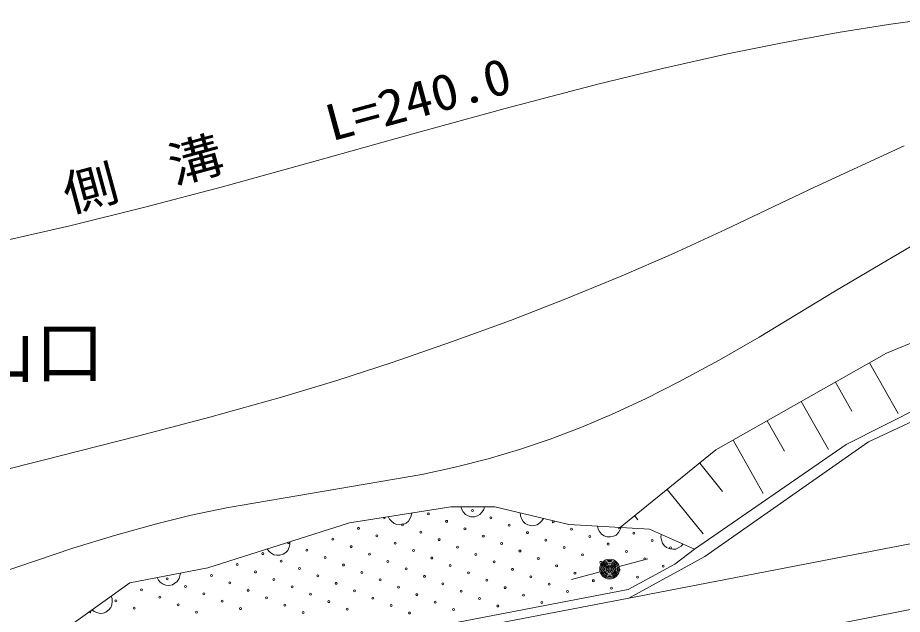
# Model space of a CAD drawing. Units: millimetres, scale not verified. Extents: x -16827 to 623173, y -207307 to 152693.
# Drawn here: x 376776 to 421504, y 65306 to 95471 of the extents above; entities that cross this region are included whole.
import ezdxf
from ezdxf.enums import TextEntityAlignment as Align

# ---------------------------------------------------------------- set-up
doc = ezdxf.new("R2010")
doc.units = ezdxf.units.MM
doc.header["$LTSCALE"] = 1000
doc.linetypes.add('LONG_DASHED_DOTTED', pattern=[15.25, 12, -1.5, 0.25, -1.5])
doc.layers.add('S-BGD', color=7, linetype='Continuous', lineweight=13)
doc.styles.add('ＭＳ ゴシック', font='')
doc.styles.get('ＭＳ ゴシック').set_extended_font_data('MS Gothic')

msp = doc.modelspace()

# ---------------------------------------------------------------- linework, layer by layer
at = {"layer": 'S-BGD'}
for p, q in [((420799, 95125), (423356, 95471)), ((418262, 94721), (420799, 95125)), ((415451, 94208), (418262, 94721)), ((412665, 93639), (415451, 94208)), ((409383, 92901), (412665, 93639)), ((406116, 92105), (409383, 92901)), ((401430, 90880), (406116, 92105)), ((396758, 89597), (401430, 90880)), ((391938, 88250), (396758, 89597)), ((417058, 86901), (421591, 88996)), ((387126, 86925), (391938, 88250)), ((383269, 85906), (387126, 86925)), ((412557, 84760), (417058, 86901)), ((379411, 84949), (383269, 85906)), ((376374, 84253), (379411, 84949)), ((409934, 83553), (412557, 84760)), ((418125, 81660), (421994, 83938)), ((407290, 82402), (409934, 83553)), ((404496, 81253), (407290, 82402)), ((414262, 79315), (418125, 81660)), ((401691, 80165), (404496, 81253)), ((398707, 79074), (401691, 80165)), ((420706, 78514), (424509, 80058)), ((412245, 78154), (414262, 79315)), ((395704, 78039), (398707, 79074)), ((412082, 73619), (420706, 78514)), ((392914, 77133), (395704, 78039)), ((410212, 77054), (412245, 78154)), ((419798, 74027), (428107, 77901)), ((419843, 78025), (421303, 75454)), ((390118, 76288), (392914, 77133)), ((408515, 76199), (410212, 77054)), ((418119, 77046), (418956, 75571)), ((418672, 73883), (424245, 76707)), ((386489, 75269), (390118, 76288)), ((406801, 75402), (408515, 76199)), ((416394, 76067), (417775, 73634)), ((382841, 74307), (386489, 75269)), ((405257, 74749), (406801, 75402)), ((403704, 74156), (405257, 74749)), ((414669, 75088), (415541, 73551)), ((377994, 73079), (382841, 74307)), ((402149, 73631), (403704, 74156)), ((411005, 68607), (418672, 73883)), ((411517, 68234), (419798, 74027)), ((412944, 74108), (414471, 71420)), ((400572, 73163), (402149, 73631)), ((407149, 69627), (412082, 73619)), ((373145, 71850), (377994, 73079)), ((398897, 72742), (400572, 73163)), ((411260, 72954), (412420, 71520)), ((397212, 72382), (398897, 72742)), ((392273, 71527), (397212, 72382)), ((409616, 71623), (411429, 69382)), ((387326, 70682), (392273, 71527)), ((385548, 70311), (387326, 70682)), ((393546, 69935), (398670, 70742)), ((398670, 70742), (400899, 70742)), ((399230, 70604), (399185, 70742)), ((400385, 70742), (400337, 70604)), ((400899, 70742), (404647, 69840)), ((383787, 69881), (385548, 70311)), ((395581, 70116), (395515, 70245)), ((396674, 70288), (396622, 70161)), ((396700, 70432), (396674, 70288)), ((399302, 70487), (399230, 70604)), ((399419, 70355), (399302, 70487)), ((399551, 70283), (399419, 70355)), ((399692, 70241), (399551, 70283)), ((399878, 70241), (399692, 70241)), ((400019, 70283), (399878, 70241)), ((400151, 70355), (400019, 70283)), ((400265, 70487), (400151, 70355)), ((400337, 70604), (400265, 70487)), ((402202, 70287), (402190, 70431)), ((402244, 70156), (402202, 70287)), ((407676, 66125), (428874, 70228)), ((407971, 70293), (408135, 70090)), ((381664, 69294), (383787, 69881)), ((386382, 67658), (393546, 69935)), ((395670, 70011), (395581, 70116)), ((395806, 69899), (395670, 70011)), ((395948, 69849), (395806, 69899)), ((396094, 69829), (395948, 69849)), ((396278, 69858), (396094, 69829)), ((396410, 69921), (396278, 69858)), ((396529, 70013), (396410, 69921)), ((396622, 70161), (396529, 70013)), ((402327, 70000), (402244, 70156)), ((402439, 69899), (402327, 70000)), ((402566, 69826), (402439, 69899)), ((402747, 69782), (402566, 69826)), ((402894, 69790), (402747, 69782)), ((403039, 69829), (402894, 69790)), ((403180, 69931), (403039, 69829)), ((403278, 70028), (403180, 69931)), ((403357, 70151), (403278, 70028)), ((404647, 69840), (408727, 69603)), ((406125, 69616), (406088, 69756)), ((406190, 69495), (406125, 69616)), ((406300, 69357), (406190, 69495)), ((406427, 69277), (406300, 69357)), ((407152, 69439), (407030, 69314)), ((407230, 69552), (407152, 69439)), ((407286, 69687), (407230, 69552)), ((408727, 69603), (411005, 68607)), ((409302, 69201), (409316, 69345)), ((379567, 68651), (381664, 69294)), ((390536, 68978), (390532, 68832)), ((406565, 69227), (406427, 69277)), ((406751, 69216), (406565, 69227)), ((406894, 69250), (406751, 69216)), ((407030, 69314), (406894, 69250)), ((409321, 69065), (409302, 69201)), ((409376, 68897), (409321, 69065)), ((409468, 68778), (409376, 68897)), ((374868, 67061), (379567, 68651)), ((389477, 68497), (389392, 68615)), ((389581, 68407), (389477, 68497)), ((390430, 68539), (390326, 68430)), ((390499, 68699), (390430, 68539)), ((390532, 68832), (390499, 68699)), ((409580, 68683), (409468, 68778)), ((409750, 68609), (409580, 68683)), ((409896, 68591), (409750, 68609)), ((410046, 68604), (409896, 68591)), ((411005, 68607), (410008, 67848)), ((410204, 68679), (410046, 68604)), ((410316, 68757), (410204, 68679)), ((410416, 68864), (410316, 68757)), ((389732, 68317), (389581, 68407)), ((389880, 68288), (389732, 68317)), ((390027, 68291), (389880, 68288)), ((390204, 68347), (390027, 68291)), ((390326, 68430), (390204, 68347)), ((407188, 67724), (408636, 68116)), ((407676, 66125), (411517, 68234)), ((382444, 66899), (386382, 67658)), ((410008, 67848), (407636, 66567)), ((383894, 67038), (383824, 67165)), ((384933, 67119), (384846, 66968)), ((384981, 67247), (384933, 67119)), ((385002, 67392), (384981, 67247)), ((406223, 67461), (404777, 67064)), ((379598, 64859), (382444, 66899)), ((383987, 66937), (383894, 67038)), ((384127, 66829), (383987, 66937)), ((384270, 66783), (384127, 66829)), ((384417, 66769), (384270, 66783)), ((384599, 66804), (384417, 66769)), ((384730, 66872), (384599, 66804)), ((384846, 66968), (384730, 66872)), ((407636, 66567), (375802, 60447)), ((381509, 66228), (381550, 66088)), ((370168, 58955), (407676, 66125)), ((381544, 65777), (381479, 65642)), ((381560, 65951), (381544, 65777)), ((381550, 66088), (381560, 65951)), ((380650, 65443), (380533, 65529)), ((380777, 65390), (380650, 65443)), ((380949, 65351), (380777, 65390)), ((381098, 65369), (380949, 65351)), ((381237, 65417), (381098, 65369)), ((381389, 65526), (381237, 65417)), ((381479, 65642), (381389, 65526))]:
    msp.add_line(p, q, dxfattribs=at)
at = {"layer": 'S-BGD', "linetype": 'LONG_DASHED_DOTTED'}
msp.add_line((414712, 64139), (430610, 67246), dxfattribs=at)
at = {"layer": 'S-BGD'}
for centre, radius in [((397538, 70382), 49.8), ((399767, 70558), 49.8), ((400694, 70183), 49.8), ((396236, 69830), 49.8), ((398465, 70006), 49.8), ((401621, 69808), 49.8), ((394007, 69653), 49.8), ((394934, 69278), 49.8), ((397163, 69455), 49.8), ((399392, 69631), 49.8), ((402548, 69433), 49.8), ((404777, 69609), 49.8), ((407933, 69411), 49.8), ((392705, 69102), 49.8), ((395861, 68903), 49.8), ((398090, 69079), 49.8), ((400319, 69256), 49.8), ((401246, 68881), 49.8), ((403475, 69057), 49.8), ((405704, 69234), 49.8), ((406631, 68859), 49.8), ((408860, 69035), 49.8), ((391402, 68550), 49.8), ((393632, 68726), 49.8), ((396788, 68528), 49.8), ((399017, 68704), 49.8), ((402173, 68506), 49.8), ((404402, 68682), 49.8), ((407558, 68484), 49.8), ((409787, 68660), 49.8), ((389173, 68373), 49.8), ((390100, 67998), 49.8), ((392329, 68175), 49.8), ((394558, 68351), 49.8), ((395485, 67976), 49.8), ((397715, 68153), 49.8), ((399944, 68329), 49.8), ((400871, 67954), 49.8), ((403100, 68130), 49.8), ((405329, 68307), 49.8), ((406705, 67593), 498), ((406705, 67593), 440), ((408485, 68108), 49.8), ((387871, 67821), 49.8), ((391027, 67623), 49.8), ((393256, 67799), 49.8), ((396412, 67601), 49.8), ((398642, 67777), 49.8), ((401798, 67579), 49.8), ((404027, 67755), 49.8), ((406256, 67932), 49.8), ((406705, 67593), 382), ((406705, 67593), 322), ((406705, 67593), 265), ((406705, 67593), 195), ((406705, 67593), 135), ((406705, 67593), 77.5), ((406705, 67593), 15), ((407183, 67557), 49.8), ((409412, 67733), 49.8), ((384340, 67093), 49.8), ((386569, 67270), 49.8), ((388798, 67446), 49.8), ((389725, 67071), 49.8), ((391954, 67248), 49.8), ((394183, 67424), 49.8), ((395110, 67049), 49.8), ((397339, 67226), 49.8), ((399568, 67402), 49.8), ((402724, 67204), 49.8), ((404954, 67380), 49.8), ((408110, 67181), 49.8), ((385267, 66718), 49.8), ((387496, 66895), 49.8), ((390652, 66696), 49.8), ((392881, 66872), 49.8), ((396037, 66674), 49.8), ((398266, 66850), 49.8), ((400495, 67027), 49.8), ((401422, 66652), 49.8), ((403651, 66828), 49.8), ((405881, 67005), 49.8), ((406807, 66630), 49.8), ((383038, 66541), 49.8), ((383965, 66166), 49.8), ((386194, 66343), 49.8), ((388423, 66519), 49.8), ((391579, 66321), 49.8), ((393808, 66497), 49.8), ((396964, 66299), 49.8), ((399193, 66475), 49.8), ((402349, 66277), 49.8), ((404578, 66453), 49.8), ((381736, 65990), 49.8), ((384892, 65791), 49.8), ((387121, 65968), 49.8), ((389350, 66144), 49.8), ((390277, 65769), 49.8), ((392506, 65946), 49.8), ((394735, 66122), 49.8), ((395662, 65747), 49.8), ((397891, 65923), 49.8), ((400120, 66100), 49.8), ((401047, 65725), 49.8), ((403276, 65901), 49.8), ((382663, 65614), 49.8), ((385819, 65416), 49.8), ((388048, 65592), 49.8), ((391204, 65394), 49.8), ((393433, 65570), 49.8), ((396589, 65372), 49.8), ((398818, 65548), 49.8)]:
    msp.add_circle(centre, radius, dxfattribs=at)
for centre, start, end in [((395309, 70205), 180.2836, 17.6071), ((403850, 69984), 97.8341, 55.1199), ((390476, 68925), 156.7766, 58.492), ((380434, 65438), 196.658, 54.5978)]:
    msp.add_arc(centre, 49.8, start, end, dxfattribs=at)

# ---------------------------------------------------------------- texts
at = {"layer": 'S-BGD', "style": 'ＭＳ ゴシック', "width": 1.1}
msp.add_text('側\u3000溝\u3000\u3000L=240.0', height=1833, rotation=15.2, dxfattribs=at).set_placement((379507, 85076), align=Align.BOTTOM_LEFT)
at = {"layer": 'S-BGD', "style": 'ＭＳ ゴシック'}
msp.add_text('字見山口', height=2566, dxfattribs=at).set_placement((367158, 76508), align=Align.BOTTOM_LEFT)

doc.saveas('drawing.dxf')
